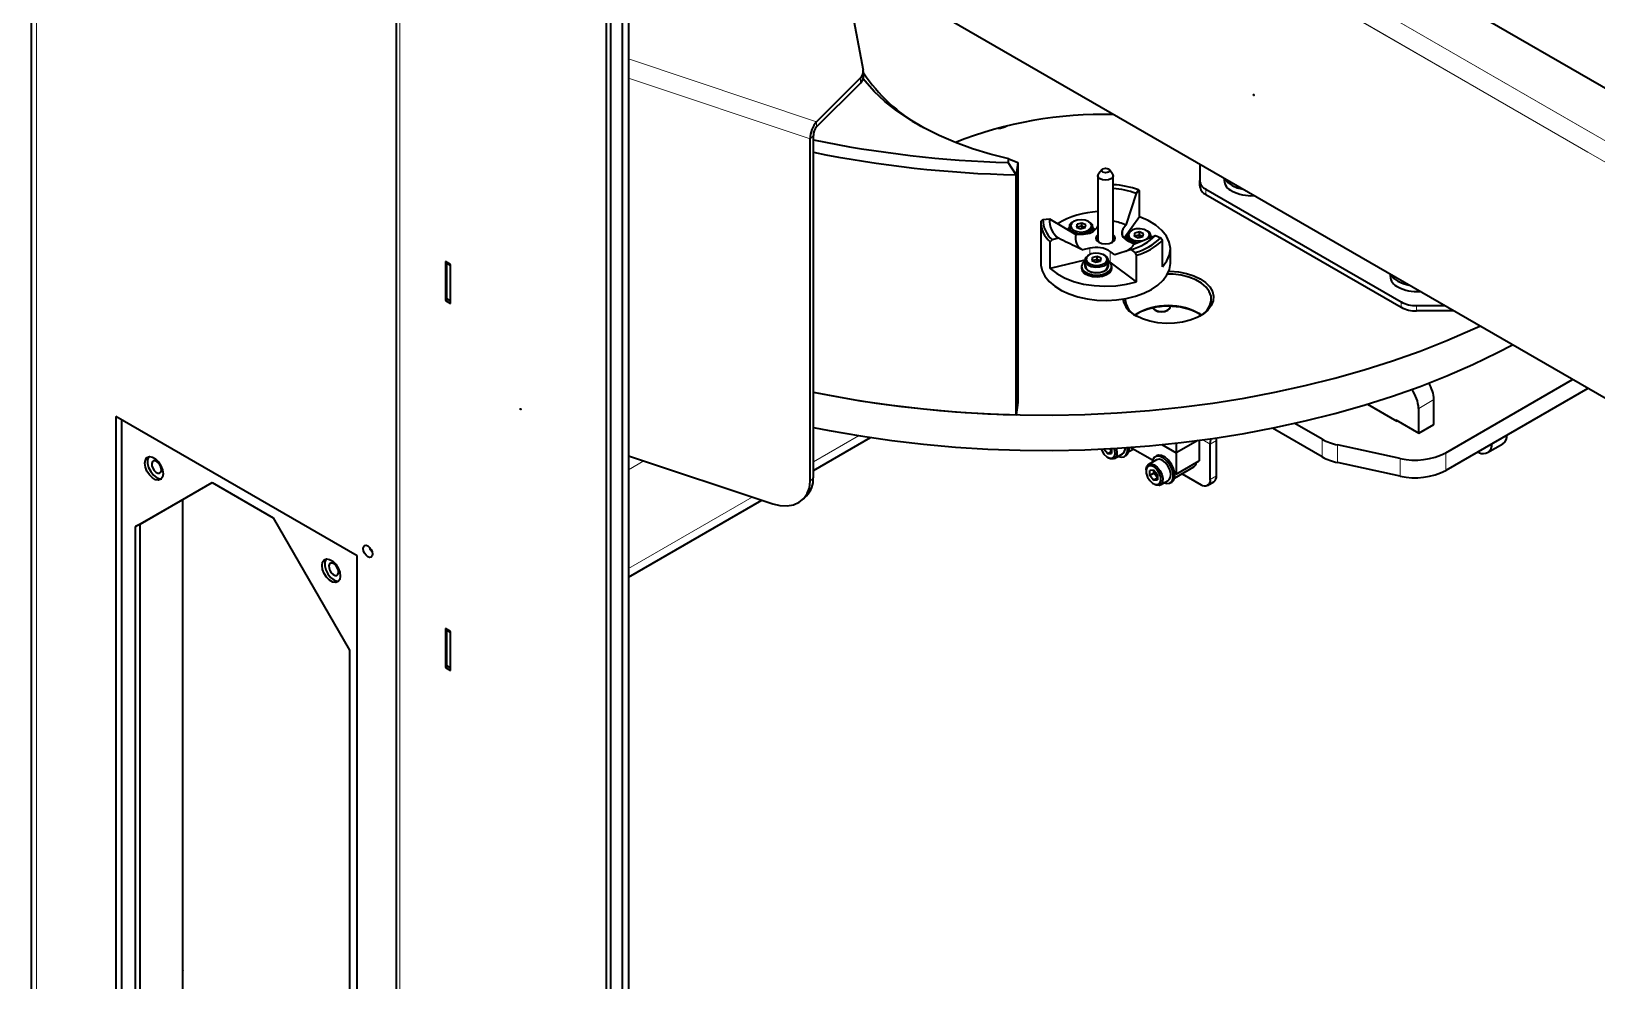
# Paper-space layout 'Blatt1' of a CAD drawing. Header units: millimetres. Extents: x 0 to 1189, y 0 to 841.
# Drawn here: x 468.92 to 505.15, y 162.46 to 184.42 of the extents above; entities that cross this region are included whole.
import ezdxf

# ---------------------------------------------------------------- set-up
doc = ezdxf.new("R2010")
doc.units = ezdxf.units.MM
doc.linetypes.add('PHANTOM', pattern=[12.7, 6.35, -1.27, 1.27, -1.27, 1.27, -1.27])

psp = doc.layouts.new('Blatt1')

# ---------------------------------------------------------------- linework, layer by layer
at = {"color": 7, "linetype": 'Continuous', "lineweight": 35}
for p, q in [((468.92, 220.75), (468.92, 79.57)), ((477.364, 197.685), (477.364, 148.557)), ((482.225, 189.278), (482.225, 104.276)), ((509.378, 173.603), (482.225, 189.278)), ((482.331, 104.337), (482.331, 189.217)), ((482.598, 189.062), (482.598, 104.795)), ((482.742, 188.979), (482.742, 104.819)), ((497.463, 187.666), (510.827, 179.951)), ((487.687, 186.125), (488.177, 183.524)), ((487.097, 182.333), (488.113, 183.349)), ((488.18, 183.371), (488.18, 183.493)), ((487.097, 182.211), (488.113, 183.226)), ((486.947, 174.018), (486.947, 181.938)), ((487.022, 174.093), (487.022, 182.013)), ((491.461, 182.226), (491.473, 182.22)), ((491.533, 181.387), (491.546, 181.474)), ((491.716, 181.103), (491.533, 181.387)), ((491.546, 181.474), (491.759, 181.388)), ((491.759, 181.388), (491.716, 181.103)), ((491.759, 181.388), (491.759, 175.835)), ((493.705, 181.225), (493.626, 181.123)), ((493.946, 181.123), (493.867, 181.225)), ((495.965, 181.346), (495.965, 180.972)), ((491.716, 175.551), (491.716, 181.103)), ((493.611, 181.081), (493.611, 179.595)), ((493.961, 179.595), (493.961, 181.081)), ((495.965, 180.85), (495.965, 180.972)), ((496.53, 181.02), (496.53, 180.982)), ((494.492, 180.674), (494.257, 179.938)), ((494.55, 180.756), (494.492, 180.674)), ((494.57, 180.742), (494.55, 180.756)), ((494.57, 180.129), (494.57, 180.742)), ((496.111, 180.768), (500.627, 178.162)), ((496.111, 180.646), (500.627, 178.039)), ((494.57, 180.129), (494.216, 179.636)), ((492.286, 180.003), (492.286, 179.064)), ((492.287, 180.026), (492.337, 180.071)), ((492.337, 180.071), (492.488, 180.082)), ((492.488, 180.082), (493.097, 179.72)), ((492.945, 179.897), (492.945, 179.811)), ((493.047, 180.022), (493.026, 180.01)), ((493.097, 179.72), (493.273, 179.734)), ((493.129, 179.962), (493.114, 179.896)), ((493.114, 179.896), (493.205, 179.856)), ((493.127, 179.89), (493.129, 179.897)), ((493.235, 179.988), (493.129, 179.962)), ((493.129, 179.897), (493.129, 179.962)), ((493.129, 179.897), (493.235, 179.922)), ((493.143, 179.883), (493.129, 179.897)), ((493.205, 179.856), (493.312, 179.881)), ((493.235, 179.922), (493.227, 179.861)), ((493.327, 179.947), (493.235, 179.988)), ((493.235, 179.922), (493.235, 179.988)), ((493.235, 179.922), (493.313, 179.888)), ((493.312, 179.881), (493.327, 179.947)), ((493.415, 180.01), (493.394, 180.022)), ((493.495, 179.795), (493.495, 179.897)), ((494.257, 179.938), (494.189, 179.844)), ((494.386, 179.815), (494.364, 179.803)), ((494.467, 179.755), (494.452, 179.689)), ((494.574, 179.781), (494.467, 179.755)), ((494.467, 179.69), (494.467, 179.755)), ((494.665, 179.74), (494.574, 179.781)), ((494.574, 179.715), (494.574, 179.781)), ((494.65, 179.674), (494.665, 179.74)), ((494.753, 179.803), (494.732, 179.815)), ((492.554, 179.603), (492.507, 179.551)), ((492.507, 178.939), (492.507, 179.551)), ((492.695, 179.637), (492.554, 179.603)), ((493.426, 179.403), (493.263, 179.364)), ((494.378, 179.376), (494.004, 179.25)), ((494.284, 179.69), (494.284, 179.588)), ((494.315, 179.572), (494.456, 179.51)), ((494.471, 179.307), (494.378, 179.376)), ((494.452, 179.689), (494.544, 179.649)), ((494.456, 179.51), (494.943, 179.702)), ((494.466, 179.683), (494.467, 179.69)), ((494.467, 179.69), (494.574, 179.715)), ((494.481, 179.676), (494.467, 179.69)), ((494.544, 179.649), (494.65, 179.674)), ((494.566, 179.654), (494.574, 179.715)), ((494.574, 179.715), (494.652, 179.681)), ((494.834, 179.659), (494.834, 179.69)), ((494.848, 179.665), (494.834, 179.676)), ((494.943, 179.702), (495.064, 179.649)), ((495.064, 179.649), (495.104, 179.59)), ((495.104, 178.978), (495.104, 179.59)), ((495.286, 179.064), (495.286, 179.391)), ((478.626, 179.026), (478.505, 179.095)), ((478.505, 179.095), (478.505, 178.197)), ((478.527, 179.058), (478.548, 179.071)), ((478.527, 179.058), (478.626, 179.001)), ((478.527, 179.058), (478.527, 178.242)), ((478.626, 178.128), (478.626, 179.026)), ((493.304, 179.129), (492.507, 178.939)), ((493.304, 179.125), (493.304, 178.998)), ((493.406, 179.249), (493.385, 179.237)), ((493.487, 179.19), (493.472, 179.124)), ((493.472, 179.124), (493.564, 179.083)), ((493.486, 179.118), (493.487, 179.124)), ((493.594, 179.215), (493.487, 179.19)), ((493.487, 179.124), (493.487, 179.19)), ((493.487, 179.124), (493.594, 179.15)), ((493.487, 179.124), (493.501, 179.111)), ((493.564, 179.083), (493.671, 179.109)), ((493.594, 179.15), (493.586, 179.088)), ((493.686, 179.175), (493.594, 179.215)), ((493.594, 179.15), (493.594, 179.215)), ((493.594, 179.15), (493.672, 179.115)), ((493.671, 179.109), (493.686, 179.175)), ((493.773, 179.237), (493.752, 179.249)), ((493.854, 178.998), (493.854, 179.125)), ((493.896, 179.086), (493.854, 179.113)), ((494.004, 179.25), (493.896, 179.331)), ((494.502, 178.63), (493.896, 179.086)), ((494.502, 179.242), (494.471, 179.307)), ((494.502, 178.63), (494.502, 179.242)), ((493.229, 178.986), (493.229, 178.945)), ((493.929, 178.945), (493.929, 178.986)), ((500.372, 178.802), (500.372, 178.764)), ((478.555, 178.226), (478.505, 178.197)), ((478.505, 178.197), (478.626, 178.128)), ((478.527, 178.242), (478.626, 178.185)), ((500.98, 178.077), (501.627, 178.077)), ((501.839, 177.955), (500.98, 177.955)), ((501.665, 174.673), (504.595, 176.364)), ((504.948, 176.16), (501.665, 174.265)), ((491.759, 175.835), (491.716, 175.551)), ((499.853, 175.798), (500.532, 175.407)), ((501.387, 175.329), (501.387, 175.901)), ((476.462, 172.289), (470.876, 175.514)), ((470.876, 175.514), (470.876, 150.936)), ((471.017, 151.017), (471.017, 175.432)), ((500.504, 175.431), (501.034, 175.125)), ((500.504, 175.423), (500.504, 175.431)), ((500.532, 175.407), (500.539, 175.411)), ((501.034, 175.125), (501.034, 175.696)), ((487.022, 174.262), (488.342, 175.024)), ((498.8, 174.578), (497.648, 175.243)), ((498.8, 174.986), (498.164, 175.353)), ((501.034, 175.125), (501.387, 175.329)), ((493.752, 174.761), (493.747, 174.758)), ((493.747, 174.758), (493.747, 174.76)), ((493.836, 174.648), (493.747, 174.758)), ((493.924, 174.699), (493.836, 174.648)), ((493.836, 174.648), (493.924, 174.656)), ((493.924, 174.705), (493.874, 174.767)), ((493.924, 174.77), (493.924, 174.656)), ((494.323, 174.701), (494.422, 174.758)), ((494.872, 174.498), (494.353, 174.797)), ((495.092, 174.861), (495.423, 174.67)), ((495.919, 174.956), (495.423, 174.67)), ((495.423, 174.896), (495.423, 174.67)), ((495.423, 174.67), (495.423, 174.18)), ((495.953, 174.961), (495.953, 174.486)), ((496.211, 174.055), (496.211, 174.872)), ((496.353, 174.137), (496.353, 174.953)), ((500.608, 174.54), (499.157, 174.853)), ((502.429, 174.676), (502.399, 174.688)), ((502.627, 174.676), (502.981, 174.88)), ((482.742, 174.603), (486.081, 173.49)), ((493.836, 174.565), (493.857, 174.553)), ((493.994, 174.54), (494.178, 174.646)), ((494.223, 174.585), (494.258, 174.605)), ((494.964, 174.51), (494.78, 174.404)), ((494.969, 174.599), (494.933, 174.579)), ((495.384, 174.088), (495.831, 174.346)), ((495.423, 174.18), (495.953, 174.486)), ((500.608, 174.132), (499.157, 174.445)), ((471.335, 172.962), (473.103, 173.983)), ((471.441, 173.023), (473.103, 173.983)), ((473.103, 173.983), (474.517, 173.166)), ((494.723, 174.278), (494.723, 174.253)), ((494.896, 174.271), (494.808, 174.263)), ((494.808, 174.145), (494.808, 174.263)), ((494.9, 174.198), (494.808, 174.145)), ((494.896, 174.035), (494.808, 174.145)), ((494.985, 174.161), (494.896, 174.271)), ((494.985, 174.086), (494.896, 174.035)), ((494.896, 174.035), (494.985, 174.043)), ((494.896, 173.953), (494.917, 173.941)), ((494.9, 174.198), (494.9, 174.267)), ((494.945, 174.21), (494.9, 174.198)), ((494.985, 174.093), (494.9, 174.198)), ((494.985, 174.161), (494.985, 174.043)), ((495.055, 173.927), (495.239, 174.033)), ((495.283, 173.973), (495.319, 173.993)), ((495.423, 174.18), (495.388, 174.2)), ((495.557, 174.188), (495.999, 173.933)), ((496.149, 173.918), (496.291, 173.999)), ((472.431, 162.693), (472.431, 173.595)), ((482.742, 171.791), (485.83, 173.574)), ((486.788, 173.599), (486.863, 173.674)), ((471.441, 173.023), (471.335, 172.962)), ((471.335, 153.283), (471.335, 172.962)), ((471.441, 153.345), (471.441, 173.023)), ((474.517, 173.166), (476.285, 170.105)), ((476.462, 148.036), (476.462, 172.289)), ((478.626, 170.534), (478.505, 170.603)), ((478.505, 170.603), (478.505, 169.705)), ((478.527, 170.566), (478.548, 170.579)), ((478.527, 170.566), (478.626, 170.509)), ((478.527, 170.566), (478.527, 169.75)), ((478.626, 169.636), (478.626, 170.534)), ((476.285, 170.105), (476.285, 150.426)), ((478.555, 169.734), (478.505, 169.705)), ((478.505, 169.705), (478.626, 169.636)), ((478.527, 169.75), (478.626, 169.693)), ((472.424, 162.73), (472.431, 162.734)), ((472.424, 161.832), (472.424, 162.73)), ((472.424, 162.698), (472.431, 162.693))]:
    psp.add_line(p, q, dxfattribs=at)
at = {"color": 7, "linetype": 'PHANTOM', "lineweight": 18}
for p, q in [((468.92, 220.75), (468.92, 79.57)), ((477.364, 197.685), (477.364, 148.557)), ((482.225, 189.278), (482.225, 104.276)), ((509.378, 173.603), (482.225, 189.278)), ((482.331, 104.337), (482.331, 189.217)), ((482.598, 189.062), (482.598, 104.795)), ((482.742, 188.979), (482.742, 104.819)), ((497.463, 187.666), (510.827, 179.951)), ((487.687, 186.125), (488.177, 183.524)), ((487.097, 182.333), (488.113, 183.349)), ((488.18, 183.371), (488.18, 183.493)), ((487.097, 182.211), (488.113, 183.226)), ((486.947, 174.018), (486.947, 181.938)), ((487.022, 174.093), (487.022, 182.013)), ((491.461, 182.226), (491.473, 182.22)), ((491.533, 181.387), (491.546, 181.474)), ((491.716, 181.103), (491.533, 181.387)), ((491.546, 181.474), (491.759, 181.388)), ((491.759, 181.388), (491.716, 181.103)), ((491.759, 181.388), (491.759, 175.835)), ((493.705, 181.225), (493.626, 181.123)), ((493.946, 181.123), (493.867, 181.225)), ((495.965, 181.346), (495.965, 180.972)), ((491.716, 175.551), (491.716, 181.103)), ((493.611, 181.081), (493.611, 179.595)), ((493.961, 179.595), (493.961, 181.081)), ((495.965, 180.85), (495.965, 180.972)), ((496.53, 181.02), (496.53, 180.982)), ((494.492, 180.674), (494.257, 179.938)), ((494.55, 180.756), (494.492, 180.674)), ((494.57, 180.742), (494.55, 180.756)), ((494.57, 180.129), (494.57, 180.742)), ((496.111, 180.768), (500.627, 178.162)), ((496.111, 180.646), (500.627, 178.039)), ((494.57, 180.129), (494.216, 179.636)), ((492.286, 180.003), (492.286, 179.064)), ((492.287, 180.026), (492.337, 180.071)), ((492.337, 180.071), (492.488, 180.082)), ((492.488, 180.082), (493.097, 179.72)), ((492.945, 179.897), (492.945, 179.811)), ((493.047, 180.022), (493.026, 180.01)), ((493.097, 179.72), (493.273, 179.734)), ((493.129, 179.962), (493.114, 179.896)), ((493.114, 179.896), (493.205, 179.856)), ((493.127, 179.89), (493.129, 179.897)), ((493.235, 179.988), (493.129, 179.962)), ((493.129, 179.897), (493.129, 179.962)), ((493.129, 179.897), (493.235, 179.922)), ((493.143, 179.883), (493.129, 179.897)), ((493.205, 179.856), (493.312, 179.881)), ((493.235, 179.922), (493.227, 179.861)), ((493.327, 179.947), (493.235, 179.988)), ((493.235, 179.922), (493.235, 179.988)), ((493.235, 179.922), (493.313, 179.888)), ((493.312, 179.881), (493.327, 179.947)), ((493.415, 180.01), (493.394, 180.022)), ((493.495, 179.795), (493.495, 179.897)), ((494.257, 179.938), (494.189, 179.844)), ((494.386, 179.815), (494.364, 179.803)), ((494.467, 179.755), (494.452, 179.689)), ((494.574, 179.781), (494.467, 179.755)), ((494.467, 179.69), (494.467, 179.755)), ((494.665, 179.74), (494.574, 179.781)), ((494.574, 179.715), (494.574, 179.781)), ((494.65, 179.674), (494.665, 179.74)), ((494.753, 179.803), (494.732, 179.815)), ((492.554, 179.603), (492.507, 179.551)), ((492.507, 178.939), (492.507, 179.551)), ((492.695, 179.637), (492.554, 179.603)), ((493.426, 179.403), (493.263, 179.364)), ((494.378, 179.376), (494.004, 179.25)), ((494.284, 179.69), (494.284, 179.588)), ((494.315, 179.572), (494.456, 179.51)), ((494.471, 179.307), (494.378, 179.376)), ((494.452, 179.689), (494.544, 179.649)), ((494.456, 179.51), (494.943, 179.702)), ((494.466, 179.683), (494.467, 179.69)), ((494.467, 179.69), (494.574, 179.715)), ((494.481, 179.676), (494.467, 179.69)), ((494.544, 179.649), (494.65, 179.674)), ((494.566, 179.654), (494.574, 179.715)), ((494.574, 179.715), (494.652, 179.681)), ((494.834, 179.659), (494.834, 179.69)), ((494.848, 179.665), (494.834, 179.676)), ((494.943, 179.702), (495.064, 179.649)), ((495.064, 179.649), (495.104, 179.59)), ((495.104, 178.978), (495.104, 179.59)), ((495.286, 179.064), (495.286, 179.391)), ((478.626, 179.026), (478.505, 179.095)), ((478.505, 179.095), (478.505, 178.197)), ((478.527, 179.058), (478.548, 179.071)), ((478.527, 179.058), (478.626, 179.001)), ((478.527, 179.058), (478.527, 178.242)), ((478.626, 178.128), (478.626, 179.026)), ((493.304, 179.129), (492.507, 178.939)), ((493.304, 179.125), (493.304, 178.998)), ((493.406, 179.249), (493.385, 179.237)), ((493.487, 179.19), (493.472, 179.124)), ((493.472, 179.124), (493.564, 179.083)), ((493.486, 179.118), (493.487, 179.124)), ((493.594, 179.215), (493.487, 179.19)), ((493.487, 179.124), (493.487, 179.19)), ((493.487, 179.124), (493.594, 179.15)), ((493.487, 179.124), (493.501, 179.111)), ((493.564, 179.083), (493.671, 179.109)), ((493.594, 179.15), (493.586, 179.088)), ((493.686, 179.175), (493.594, 179.215)), ((493.594, 179.15), (493.594, 179.215)), ((493.594, 179.15), (493.672, 179.115)), ((493.671, 179.109), (493.686, 179.175)), ((493.773, 179.237), (493.752, 179.249)), ((493.854, 178.998), (493.854, 179.125)), ((493.896, 179.086), (493.854, 179.113)), ((494.004, 179.25), (493.896, 179.331)), ((494.502, 178.63), (493.896, 179.086)), ((494.502, 179.242), (494.471, 179.307)), ((494.502, 178.63), (494.502, 179.242)), ((493.229, 178.986), (493.229, 178.945)), ((493.929, 178.945), (493.929, 178.986)), ((500.372, 178.802), (500.372, 178.764)), ((478.555, 178.226), (478.505, 178.197)), ((478.505, 178.197), (478.626, 178.128)), ((478.527, 178.242), (478.626, 178.185)), ((500.98, 178.077), (501.627, 178.077)), ((501.839, 177.955), (500.98, 177.955)), ((501.665, 174.673), (504.595, 176.364)), ((504.948, 176.16), (501.665, 174.265)), ((491.759, 175.835), (491.716, 175.551)), ((499.853, 175.798), (500.532, 175.407)), ((501.387, 175.329), (501.387, 175.901)), ((476.462, 172.289), (470.876, 175.514)), ((470.876, 175.514), (470.876, 150.936)), ((471.017, 151.017), (471.017, 175.432)), ((500.504, 175.431), (501.034, 175.125)), ((500.504, 175.423), (500.504, 175.431)), ((500.532, 175.407), (500.539, 175.411)), ((501.034, 175.125), (501.034, 175.696)), ((487.022, 174.262), (488.342, 175.024)), ((498.8, 174.578), (497.648, 175.243)), ((498.8, 174.986), (498.164, 175.353)), ((501.034, 175.125), (501.387, 175.329)), ((493.752, 174.761), (493.747, 174.758)), ((493.747, 174.758), (493.747, 174.76)), ((493.836, 174.648), (493.747, 174.758)), ((493.924, 174.699), (493.836, 174.648)), ((493.836, 174.648), (493.924, 174.656)), ((493.924, 174.705), (493.874, 174.767)), ((493.924, 174.77), (493.924, 174.656)), ((494.323, 174.701), (494.422, 174.758)), ((494.872, 174.498), (494.353, 174.797)), ((495.092, 174.861), (495.423, 174.67)), ((495.919, 174.956), (495.423, 174.67)), ((495.423, 174.896), (495.423, 174.67)), ((495.423, 174.67), (495.423, 174.18)), ((495.953, 174.961), (495.953, 174.486)), ((496.211, 174.055), (496.211, 174.872)), ((496.353, 174.137), (496.353, 174.953)), ((500.608, 174.54), (499.157, 174.853)), ((502.429, 174.676), (502.399, 174.688)), ((502.627, 174.676), (502.981, 174.88)), ((482.742, 174.603), (486.081, 173.49)), ((493.836, 174.565), (493.857, 174.553)), ((493.994, 174.54), (494.178, 174.646)), ((494.223, 174.585), (494.258, 174.605)), ((494.964, 174.51), (494.78, 174.404)), ((494.969, 174.599), (494.933, 174.579)), ((495.384, 174.088), (495.831, 174.346)), ((495.423, 174.18), (495.953, 174.486)), ((500.608, 174.132), (499.157, 174.445)), ((471.335, 172.962), (473.103, 173.983)), ((471.441, 173.023), (473.103, 173.983)), ((473.103, 173.983), (474.517, 173.166)), ((494.723, 174.278), (494.723, 174.253)), ((494.896, 174.271), (494.808, 174.263)), ((494.808, 174.145), (494.808, 174.263)), ((494.9, 174.198), (494.808, 174.145)), ((494.896, 174.035), (494.808, 174.145)), ((494.985, 174.161), (494.896, 174.271)), ((494.985, 174.086), (494.896, 174.035)), ((494.896, 174.035), (494.985, 174.043)), ((494.896, 173.953), (494.917, 173.941)), ((494.9, 174.198), (494.9, 174.267)), ((494.945, 174.21), (494.9, 174.198)), ((494.985, 174.093), (494.9, 174.198)), ((494.985, 174.161), (494.985, 174.043)), ((495.055, 173.927), (495.239, 174.033)), ((495.283, 173.973), (495.319, 173.993)), ((495.423, 174.18), (495.388, 174.2)), ((495.557, 174.188), (495.999, 173.933)), ((496.149, 173.918), (496.291, 173.999)), ((472.431, 162.693), (472.431, 173.595)), ((482.742, 171.791), (485.83, 173.574)), ((486.788, 173.599), (486.863, 173.674)), ((471.441, 173.023), (471.335, 172.962)), ((471.335, 153.283), (471.335, 172.962)), ((471.441, 153.345), (471.441, 173.023)), ((474.517, 173.166), (476.285, 170.105)), ((476.462, 148.036), (476.462, 172.289)), ((478.626, 170.534), (478.505, 170.603)), ((478.505, 170.603), (478.505, 169.705)), ((478.527, 170.566), (478.548, 170.579)), ((478.527, 170.566), (478.626, 170.509)), ((478.527, 170.566), (478.527, 169.75)), ((478.626, 169.636), (478.626, 170.534)), ((476.285, 170.105), (476.285, 150.426)), ((478.555, 169.734), (478.505, 169.705)), ((478.505, 169.705), (478.626, 169.636)), ((478.527, 169.75), (478.626, 169.693)), ((472.424, 162.73), (472.431, 162.734)), ((472.424, 161.832), (472.424, 162.73)), ((472.424, 162.698), (472.431, 162.693))]:
    psp.add_line(p, q, dxfattribs=at)
at = {"color": 8, "linetype": 'Continuous', "lineweight": 18}
for p, q in [((469.037, 220.587), (469.037, 79.407)), ((477.563, 197.93), (514.464, 176.627)), ((477.452, 197.504), (514.151, 176.318)), ((477.452, 148.608), (477.452, 197.504)), ((482.742, 183.785), (487.097, 182.333)), ((488.113, 183.226), (488.113, 183.349)), ((482.742, 183.34), (486.947, 181.938)), ((487.097, 182.211), (487.097, 182.333)), ((487.022, 182.013), (486.947, 181.938)), ((496.111, 180.768), (496.111, 180.646)), ((494.189, 179.667), (494.189, 179.844)), ((493.426, 179.26), (493.426, 179.403)), ((493.896, 179.086), (493.896, 179.331)), ((500.627, 178.039), (500.627, 178.162)), ((500.98, 178.077), (500.98, 177.955)), ((501.387, 175.901), (501.034, 175.696)), ((487.022, 174.465), (488.065, 175.067)), ((496.038, 174.972), (496.211, 174.872)), ((496.353, 174.953), (496.211, 174.872)), ((498.8, 174.578), (498.8, 174.986)), ((499.157, 174.853), (499.157, 174.445)), ((501.665, 174.673), (501.665, 174.265)), ((482.742, 174.28), (483.096, 174.485)), ((500.608, 174.132), (500.608, 174.54)), ((486.947, 174.018), (487.022, 174.093)), ((496.211, 174.055), (496.353, 174.137)), ((482.742, 171.994), (485.607, 173.648))]:
    psp.add_line(p, q, dxfattribs=at)
at = {"color": 8, "linetype": 'PHANTOM', "lineweight": 18}
for p, q in [((469.037, 220.587), (469.037, 79.407)), ((477.563, 197.93), (514.464, 176.627)), ((477.452, 197.504), (514.151, 176.318)), ((477.452, 148.608), (477.452, 197.504)), ((482.742, 183.785), (487.097, 182.333)), ((488.113, 183.226), (488.113, 183.349)), ((482.742, 183.34), (486.947, 181.938)), ((487.097, 182.211), (487.097, 182.333)), ((487.022, 182.013), (486.947, 181.938)), ((496.111, 180.768), (496.111, 180.646)), ((494.189, 179.667), (494.189, 179.844)), ((493.426, 179.26), (493.426, 179.403)), ((493.896, 179.086), (493.896, 179.331)), ((500.627, 178.039), (500.627, 178.162)), ((500.98, 178.077), (500.98, 177.955)), ((501.387, 175.901), (501.034, 175.696)), ((487.022, 174.465), (488.065, 175.067)), ((496.038, 174.972), (496.211, 174.872)), ((496.353, 174.953), (496.211, 174.872)), ((498.8, 174.578), (498.8, 174.986)), ((499.157, 174.853), (499.157, 174.445)), ((501.665, 174.673), (501.665, 174.265)), ((482.742, 174.28), (483.096, 174.485)), ((500.608, 174.132), (500.608, 174.54)), ((486.947, 174.018), (487.022, 174.093)), ((496.211, 174.055), (496.353, 174.137)), ((482.742, 171.994), (485.607, 173.648))]:
    psp.add_line(p, q, dxfattribs=at)
at = {"color": 7, "linetype": 'Continuous', "lineweight": 35, "flags": 128}
for points in [[(491.546, 181.474), (491.118, 181.581), (490.706, 181.707), (490.311, 181.851), (489.936, 182.012), (489.583, 182.188), (489.255, 182.38), (488.953, 182.585), (488.678, 182.803), (488.433, 183.032), (488.219, 183.272), (488.174, 183.328)], [(497.216, 182.943), (497.213, 182.945), (497.211, 182.948), (497.209, 182.952), (497.208, 182.955), (497.209, 182.958), (497.211, 182.96), (497.213, 182.96), (497.216, 182.959), (497.218, 182.957), (497.221, 182.954), (497.222, 182.95), (497.223, 182.947), (497.222, 182.944), (497.221, 182.942), (497.218, 182.942), (497.216, 182.943)], [(493.849, 181.168), (493.82, 181.157), (493.786, 181.153), (493.752, 181.157), (493.724, 181.168), (493.704, 181.184), (493.698, 181.204), (493.704, 181.223), (493.724, 181.24), (493.752, 181.251), (493.786, 181.255), (493.82, 181.251), (493.849, 181.24), (493.868, 181.223), (493.874, 181.204), (493.868, 181.184), (493.849, 181.168)], [(493.91, 181.01), (493.853, 180.988), (493.786, 180.98), (493.719, 180.988), (493.662, 181.01), (493.624, 181.043), (493.611, 181.081), (493.624, 181.12), (493.626, 181.123)], [(493.946, 181.123), (493.948, 181.12), (493.961, 181.081), (493.948, 181.043), (493.91, 181.01)], [(496.56, 181.002), (496.62, 180.926), (496.713, 180.858)], [(496.713, 180.858), (496.832, 180.804), (496.963, 180.769)], [(495.104, 178.978), (495.206, 179.112), (495.267, 179.253), (495.286, 179.399), (495.262, 179.544), (495.197, 179.685), (495.092, 179.817), (494.949, 179.938), (494.773, 180.043), (494.57, 180.129)], [(492.945, 179.883), (492.907, 179.848), (492.899, 179.838)], [(493.026, 180.01), (492.997, 179.99), (492.954, 179.937), (492.947, 179.879), (492.977, 179.823), (493.04, 179.778), (493.127, 179.748), (493.227, 179.739), (493.326, 179.751)], [(493.314, 179.791), (493.394, 179.822), (493.447, 179.868), (493.465, 179.922), (493.447, 179.976), (493.394, 180.022), (493.314, 180.052), (493.22, 180.063), (493.127, 180.052), (493.047, 180.022), (492.994, 179.976), (492.975, 179.922), (492.994, 179.868), (493.047, 179.822), (493.127, 179.791), (493.22, 179.78), (493.314, 179.791)], [(493.326, 179.751), (493.41, 179.782), (493.469, 179.83), (493.495, 179.886), (493.483, 179.944), (493.436, 179.996), (493.415, 180.01)], [(493.548, 179.83), (493.547, 179.831), (493.495, 179.883)], [(494.189, 179.844), (494.169, 179.808), (494.16, 179.771), (494.161, 179.733), (494.172, 179.696), (494.194, 179.66), (494.226, 179.627), (494.267, 179.598), (494.315, 179.572)], [(494.364, 179.803), (494.318, 179.766), (494.286, 179.711)], [(494.74, 179.619), (494.771, 179.644), (494.802, 179.696), (494.795, 179.751), (494.753, 179.801), (494.681, 179.837), (494.591, 179.855), (494.495, 179.851), (494.41, 179.827), (494.347, 179.785), (494.316, 179.733)], [(494.316, 179.733), (494.322, 179.678), (494.364, 179.629), (494.436, 179.592), (494.527, 179.575), (494.622, 179.578), (494.633, 179.58)], [(493.611, 179.718), (493.578, 179.686), (493.561, 179.636), (493.578, 179.586), (493.627, 179.544), (493.7, 179.516), (493.786, 179.506), (493.872, 179.516), (493.945, 179.544)], [(493.611, 179.595), (493.624, 179.557), (493.65, 179.532)], [(493.922, 179.532), (493.948, 179.557), (493.961, 179.595)], [(493.945, 179.544), (493.994, 179.586), (494.011, 179.636), (493.994, 179.686), (493.961, 179.718)], [(494.284, 179.676), (494.264, 179.661), (494.231, 179.623)], [(494.286, 179.711), (494.292, 179.653), (494.333, 179.6), (494.405, 179.559), (494.498, 179.535), (494.517, 179.533)], [(492.286, 179.064), (492.289, 179.015), (492.319, 178.883), (492.384, 178.756), (492.482, 178.636), (492.611, 178.526), (492.767, 178.429), (492.947, 178.347), (493.146, 178.281), (493.361, 178.234), (493.586, 178.206), (493.815, 178.199), (494.043, 178.211), (494.266, 178.244), (494.477, 178.296), (494.672, 178.366), (494.847, 178.452)], [(493.304, 179.111), (493.25, 179.055), (493.229, 178.99), (493.246, 178.924), (493.298, 178.865), (493.382, 178.819), (493.486, 178.791), (493.601, 178.784), (493.713, 178.799)], [(493.385, 179.237), (493.377, 179.232), (493.323, 179.183), (493.304, 179.126), (493.322, 179.068), (493.374, 179.019), (493.455, 178.983), (493.552, 178.967), (493.652, 178.972), (493.743, 178.997), (493.812, 179.04), (493.849, 179.094), (493.85, 179.153), (493.814, 179.207), (493.773, 179.237)], [(493.325, 179.019), (493.319, 178.987), (493.336, 178.933), (493.386, 178.886), (493.461, 178.852), (493.553, 178.836), (493.648, 178.841), (493.734, 178.865), (493.799, 178.906), (493.834, 178.957), (493.835, 179.012), (493.831, 179.022)], [(493.728, 179.261), (493.642, 179.286), (493.547, 179.289), (493.456, 179.272), (493.385, 179.235), (493.342, 179.186), (493.336, 179.131), (493.367, 179.078), (493.43, 179.037), (493.516, 179.013), (493.611, 179.009), (493.701, 179.027), (493.773, 179.063), (493.816, 179.113), (493.822, 179.168), (493.791, 179.22), (493.728, 179.261)], [(493.713, 178.799), (493.811, 178.834), (493.883, 178.886), (493.923, 178.948), (493.925, 179.015), (493.89, 179.078), (493.855, 179.11)], [(494.847, 178.452), (494.996, 178.553), (495.117, 178.665), (495.207, 178.787), (495.264, 178.916), (495.286, 179.048), (495.286, 179.064)], [(492.507, 178.939), (492.657, 178.821), (492.839, 178.72), (493.047, 178.637), (493.277, 178.577), (493.521, 178.539), (493.773, 178.525), (494.025, 178.536), (494.27, 178.572), (494.502, 178.63)], [(493.229, 178.945), (493.246, 178.883), (493.298, 178.824), (493.382, 178.778), (493.486, 178.75), (493.601, 178.743), (493.713, 178.758)], [(493.304, 178.998), (493.322, 178.942), (493.374, 178.892), (493.455, 178.857), (493.552, 178.84), (493.652, 178.845), (493.743, 178.871), (493.812, 178.913), (493.849, 178.968), (493.854, 178.998)], [(493.713, 178.758), (493.811, 178.794), (493.883, 178.845), (493.923, 178.908), (493.929, 178.945)], [(495.25, 178.875), (495.284, 178.874), (495.476, 178.859), (495.66, 178.823), (495.829, 178.769), (495.978, 178.697), (496.102, 178.611), (496.196, 178.513), (496.258, 178.407), (496.285, 178.296), (496.276, 178.185), (496.231, 178.076), (496.153, 177.974), (496.043, 177.881), (495.906, 177.802), (495.747, 177.739), (495.569, 177.694), (495.381, 177.668), (495.187, 177.663), (494.995, 177.678), (494.812, 177.714), (494.642, 177.768), (494.493, 177.84), (494.493, 177.84)], [(495.963, 177.832), (496.036, 177.882), (496.135, 177.975), (496.202, 178.078), (496.233, 178.186), (496.229, 178.296), (496.188, 178.403), (496.113, 178.504), (496.007, 178.595), (495.872, 178.673), (495.715, 178.734), (495.54, 178.778), (495.354, 178.801), (495.217, 178.805)], [(500.402, 178.784), (500.462, 178.708), (500.555, 178.64)], [(500.555, 178.64), (500.673, 178.586), (500.805, 178.552)], [(494.878, 178.022), (494.886, 178.009), (494.932, 177.97), (495, 177.944), (495.08, 177.935), (495.16, 177.944), (495.229, 177.97), (495.274, 178.009), (495.29, 178.056)], [(494.887, 178.024), (494.921, 177.985), (494.98, 177.955), (495.054, 177.941), (495.132, 177.944), (495.202, 177.964), (495.254, 177.998), (495.279, 178.041), (495.281, 178.058)], [(487.022, 176.074), (487.392, 176.002), (488.11, 175.876), (488.838, 175.771), (489.573, 175.685), (490.314, 175.619), (491.06, 175.574), (491.809, 175.548), (492.559, 175.543), (493.309, 175.559), (494.057, 175.594), (494.801, 175.65), (495.539, 175.726), (496.271, 175.821), (496.994, 175.937), (497.707, 176.071), (498.408, 176.225), (499.096, 176.398), (499.769, 176.589), (500.426, 176.798), (501.065, 177.025), (501.685, 177.269), (502.285, 177.529), (502.447, 177.604)], [(487.022, 175.258), (487.392, 175.185), (488.11, 175.06), (488.838, 174.954), (489.573, 174.869), (490.314, 174.803), (491.06, 174.757), (491.809, 174.732), (492.559, 174.727), (493.309, 174.742), (494.057, 174.778), (494.801, 174.833), (495.539, 174.909), (496.271, 175.005), (496.994, 175.12), (497.707, 175.255), (498.408, 175.409), (499.096, 175.581), (499.769, 175.773), (500.426, 175.982), (501.065, 176.208), (501.685, 176.452), (502.285, 176.712), (502.862, 176.989), (503.206, 177.166)], [(480.245, 175.674), (480.242, 175.676), (480.24, 175.679), (480.238, 175.683), (480.238, 175.686), (480.238, 175.689), (480.24, 175.691), (480.242, 175.691), (480.245, 175.69), (480.248, 175.688), (480.25, 175.685), (480.251, 175.682), (480.252, 175.678), (480.251, 175.675), (480.25, 175.674), (480.248, 175.673), (480.245, 175.674)], [(496.353, 174.953), (496.356, 174.987), (496.362, 175.018)], [(493.684, 174.757), (493.698, 174.723), (493.749, 174.642)], [(493.749, 174.642), (493.813, 174.58), (493.88, 174.546), (493.941, 174.546), (493.986, 174.579), (494.007, 174.64), (494.003, 174.721), (493.988, 174.773)], [(494.031, 174.776), (494.05, 174.694), (494.045, 174.614), (494.015, 174.556), (493.964, 174.529), (493.898, 174.534), (493.857, 174.553)], [(494.077, 174.587), (494.147, 174.569), (494.215, 174.581), (494.265, 174.626), (494.292, 174.7), (494.292, 174.793)], [(496.211, 174.872), (496.217, 174.939), (496.23, 174.999)], [(471.548, 174.432), (471.56, 174.508), (471.597, 174.561), (471.654, 174.583), (471.723, 174.572), (471.797, 174.529), (471.866, 174.46), (471.922, 174.373), (471.959, 174.278), (471.972, 174.187), (471.959, 174.11), (471.922, 174.058), (471.866, 174.036), (471.797, 174.047), (471.723, 174.089), (471.654, 174.158), (471.597, 174.246), (471.56, 174.341), (471.548, 174.432)], [(471.641, 174.58), (471.636, 174.573), (471.611, 174.507), (471.611, 174.422), (471.636, 174.328), (471.683, 174.235), (471.747, 174.156), (471.82, 174.099), (471.892, 174.072), (471.938, 174.072)], [(471.918, 174.222), (471.932, 174.262), (471.929, 174.315), (471.91, 174.372), (471.876, 174.424), (471.835, 174.465), (471.79, 174.487), (471.751, 174.487), (471.722, 174.466), (471.708, 174.426), (471.71, 174.373), (471.73, 174.316), (471.763, 174.264), (471.805, 174.223), (471.849, 174.201), (471.889, 174.201), (471.918, 174.222)], [(494.723, 174.278), (494.723, 174.291), (494.741, 174.361), (494.782, 174.405), (494.842, 174.416), (494.911, 174.393), (494.982, 174.34), (495.044, 174.263), (495.089, 174.173), (495.11, 174.082), (495.106, 174.002), (495.076, 173.944), (495.025, 173.916), (494.959, 173.922), (494.917, 173.941)], [(494.81, 174.03), (494.874, 173.968), (494.941, 173.934), (495.002, 173.934), (495.046, 173.967), (495.068, 174.028), (495.064, 174.108), (495.034, 174.196), (494.983, 174.276), (494.919, 174.338), (494.851, 174.372), (494.791, 174.373), (494.746, 174.34), (494.724, 174.278), (494.729, 174.198), (494.759, 174.111), (494.81, 174.03)], [(495.138, 173.975), (495.208, 173.957), (495.276, 173.969), (495.326, 174.014), (495.352, 174.088), (495.352, 174.182), (495.326, 174.286), (495.276, 174.389), (495.208, 174.48), (495.129, 174.549), (495.048, 174.588), (494.973, 174.593), (494.913, 174.564), (494.874, 174.504), (494.863, 174.451)], [(495.239, 174.033), (495.26, 174.05), (495.29, 174.108), (495.294, 174.188), (495.273, 174.279), (495.228, 174.369), (495.166, 174.446), (495.095, 174.499), (495.025, 174.522), (494.966, 174.511), (494.964, 174.51)], [(495.319, 173.993), (495.361, 174.034), (495.388, 174.108), (495.388, 174.202), (495.361, 174.306), (495.311, 174.41), (495.243, 174.5), (495.164, 174.569), (495.083, 174.608), (495.008, 174.613), (494.969, 174.599)], [(486.081, 173.49), (486.25, 173.449), (486.413, 173.441), (486.562, 173.467), (486.694, 173.525), (486.801, 173.613), (486.881, 173.727), (486.931, 173.864), (486.947, 174.018)], [(476.602, 172.453), (476.61, 172.496), (476.633, 172.523), (476.668, 172.53), (476.709, 172.515), (476.751, 172.482), (476.786, 172.435), (476.809, 172.381), (476.817, 172.329), (476.809, 172.286), (476.786, 172.259), (476.751, 172.252), (476.709, 172.266), (476.668, 172.3), (476.633, 172.347), (476.61, 172.401), (476.602, 172.453)], [(476.805, 172.386), (476.775, 172.429), (476.753, 172.478)], [(476.805, 172.386), (476.775, 172.429), (476.753, 172.478)], [(475.649, 172.064), (475.662, 172.141), (475.698, 172.193), (475.755, 172.215), (475.824, 172.204), (475.898, 172.162), (475.967, 172.093), (476.023, 172.005), (476.06, 171.91), (476.073, 171.819), (476.06, 171.743), (476.023, 171.69), (475.967, 171.668), (475.898, 171.679), (475.824, 171.722), (475.755, 171.791), (475.698, 171.878), (475.662, 171.973), (475.649, 172.064)], [(475.743, 172.212), (475.737, 172.205), (475.712, 172.14), (475.712, 172.054), (475.737, 171.96), (475.785, 171.867), (475.848, 171.788), (475.921, 171.731), (475.994, 171.704), (476.039, 171.705)], [(476.019, 171.855), (476.033, 171.895), (476.03, 171.947), (476.011, 172.004), (475.978, 172.057), (475.936, 172.097), (475.892, 172.12), (475.852, 172.12), (475.823, 172.098), (475.809, 172.058), (475.812, 172.006), (475.831, 171.949), (475.864, 171.896), (475.906, 171.855), (475.95, 171.833), (475.99, 171.833), (476.019, 171.855)]]:
    psp.add_lwpolyline(points, dxfattribs=at)
at = {"color": 7, "linetype": 'PHANTOM', "lineweight": 18, "flags": 128}
for points in [[(491.546, 181.474), (491.118, 181.581), (490.706, 181.707), (490.311, 181.851), (489.936, 182.012), (489.583, 182.188), (489.255, 182.38), (488.953, 182.585), (488.678, 182.803), (488.433, 183.032), (488.219, 183.272), (488.174, 183.328)], [(497.216, 182.943), (497.213, 182.945), (497.211, 182.948), (497.209, 182.952), (497.208, 182.955), (497.209, 182.958), (497.211, 182.96), (497.213, 182.96), (497.216, 182.959), (497.218, 182.957), (497.221, 182.954), (497.222, 182.95), (497.223, 182.947), (497.222, 182.944), (497.221, 182.942), (497.218, 182.942), (497.216, 182.943)], [(493.849, 181.168), (493.82, 181.157), (493.786, 181.153), (493.752, 181.157), (493.724, 181.168), (493.704, 181.184), (493.698, 181.204), (493.704, 181.223), (493.724, 181.24), (493.752, 181.251), (493.786, 181.255), (493.82, 181.251), (493.849, 181.24), (493.868, 181.223), (493.874, 181.204), (493.868, 181.184), (493.849, 181.168)], [(493.91, 181.01), (493.853, 180.988), (493.786, 180.98), (493.719, 180.988), (493.662, 181.01), (493.624, 181.043), (493.611, 181.081), (493.624, 181.12), (493.626, 181.123)], [(493.946, 181.123), (493.948, 181.12), (493.961, 181.081), (493.948, 181.043), (493.91, 181.01)], [(496.56, 181.002), (496.62, 180.926), (496.713, 180.858)], [(496.713, 180.858), (496.832, 180.804), (496.963, 180.769)], [(495.104, 178.978), (495.206, 179.112), (495.267, 179.253), (495.286, 179.399), (495.262, 179.544), (495.197, 179.685), (495.092, 179.817), (494.949, 179.938), (494.773, 180.043), (494.57, 180.129)], [(492.945, 179.883), (492.907, 179.848), (492.899, 179.838)], [(493.026, 180.01), (492.997, 179.99), (492.954, 179.937), (492.947, 179.879), (492.977, 179.823), (493.04, 179.778), (493.127, 179.748), (493.227, 179.739), (493.326, 179.751)], [(493.314, 179.791), (493.394, 179.822), (493.447, 179.868), (493.465, 179.922), (493.447, 179.976), (493.394, 180.022), (493.314, 180.052), (493.22, 180.063), (493.127, 180.052), (493.047, 180.022), (492.994, 179.976), (492.975, 179.922), (492.994, 179.868), (493.047, 179.822), (493.127, 179.791), (493.22, 179.78), (493.314, 179.791)], [(493.326, 179.751), (493.41, 179.782), (493.469, 179.83), (493.495, 179.886), (493.483, 179.944), (493.436, 179.996), (493.415, 180.01)], [(493.548, 179.83), (493.547, 179.831), (493.495, 179.883)], [(494.189, 179.844), (494.169, 179.808), (494.16, 179.771), (494.161, 179.733), (494.172, 179.696), (494.194, 179.66), (494.226, 179.627), (494.267, 179.598), (494.315, 179.572)], [(494.364, 179.803), (494.318, 179.766), (494.286, 179.711)], [(494.74, 179.619), (494.771, 179.644), (494.802, 179.696), (494.795, 179.751), (494.753, 179.801), (494.681, 179.837), (494.591, 179.855), (494.495, 179.851), (494.41, 179.827), (494.347, 179.785), (494.316, 179.733)], [(494.316, 179.733), (494.322, 179.678), (494.364, 179.629), (494.436, 179.592), (494.527, 179.575), (494.622, 179.578), (494.633, 179.58)], [(493.611, 179.718), (493.578, 179.686), (493.561, 179.636), (493.578, 179.586), (493.627, 179.544), (493.7, 179.516), (493.786, 179.506), (493.872, 179.516), (493.945, 179.544)], [(493.611, 179.595), (493.624, 179.557), (493.645, 179.535)], [(493.927, 179.535), (493.948, 179.557), (493.961, 179.595)], [(493.945, 179.544), (493.994, 179.586), (494.011, 179.636), (493.994, 179.686), (493.961, 179.718)], [(494.284, 179.676), (494.264, 179.661), (494.231, 179.623)], [(494.286, 179.711), (494.292, 179.653), (494.333, 179.6), (494.405, 179.559), (494.498, 179.535), (494.517, 179.533)], [(492.286, 179.064), (492.289, 179.015), (492.319, 178.883), (492.384, 178.756), (492.482, 178.636), (492.611, 178.526), (492.767, 178.429), (492.947, 178.347), (493.146, 178.281), (493.361, 178.234), (493.586, 178.206), (493.815, 178.199), (494.043, 178.211), (494.266, 178.244), (494.477, 178.296), (494.672, 178.366), (494.847, 178.452)], [(493.304, 179.111), (493.25, 179.055), (493.229, 178.99), (493.246, 178.924), (493.298, 178.865), (493.382, 178.819), (493.486, 178.791), (493.601, 178.784), (493.713, 178.799)], [(493.385, 179.237), (493.377, 179.232), (493.323, 179.183), (493.304, 179.126), (493.322, 179.068), (493.374, 179.019), (493.455, 178.983), (493.552, 178.967), (493.652, 178.972), (493.743, 178.997), (493.812, 179.04), (493.849, 179.094), (493.85, 179.153), (493.814, 179.207), (493.773, 179.237)], [(493.728, 179.261), (493.642, 179.286), (493.547, 179.289), (493.456, 179.272), (493.385, 179.235), (493.342, 179.186), (493.336, 179.131), (493.367, 179.078), (493.43, 179.037), (493.516, 179.013), (493.611, 179.009), (493.701, 179.027), (493.773, 179.063), (493.816, 179.113), (493.822, 179.168), (493.791, 179.22), (493.728, 179.261)], [(493.713, 178.799), (493.811, 178.834), (493.883, 178.886), (493.923, 178.948), (493.925, 179.015), (493.89, 179.078), (493.855, 179.11)], [(494.847, 178.452), (494.996, 178.553), (495.117, 178.665), (495.207, 178.787), (495.264, 178.916), (495.286, 179.048), (495.286, 179.064)], [(492.507, 178.939), (492.657, 178.821), (492.839, 178.72), (493.047, 178.637), (493.277, 178.577), (493.521, 178.539), (493.773, 178.525), (494.025, 178.536), (494.27, 178.572), (494.502, 178.63)], [(493.229, 178.945), (493.246, 178.883), (493.298, 178.824), (493.382, 178.778), (493.486, 178.75), (493.601, 178.743), (493.713, 178.758)], [(493.304, 178.998), (493.322, 178.942), (493.374, 178.892), (493.455, 178.857), (493.552, 178.84), (493.652, 178.845), (493.743, 178.871), (493.812, 178.913), (493.849, 178.968), (493.854, 178.998)], [(493.32, 178.972), (493.336, 178.933), (493.386, 178.886), (493.461, 178.852), (493.553, 178.836), (493.648, 178.841), (493.734, 178.865), (493.799, 178.906), (493.834, 178.957), (493.838, 178.971)], [(493.713, 178.758), (493.811, 178.794), (493.883, 178.845), (493.923, 178.908), (493.929, 178.945)], [(495.25, 178.875), (495.284, 178.874), (495.476, 178.859), (495.66, 178.823), (495.829, 178.769), (495.978, 178.697), (496.102, 178.611), (496.196, 178.513), (496.258, 178.407), (496.285, 178.296), (496.276, 178.185), (496.231, 178.076), (496.153, 177.974), (496.043, 177.881), (495.906, 177.802), (495.747, 177.739), (495.569, 177.694), (495.381, 177.668), (495.187, 177.663), (494.995, 177.678), (494.812, 177.714), (494.642, 177.768), (494.493, 177.84), (494.493, 177.84)], [(495.962, 177.831), (496.036, 177.882), (496.135, 177.975), (496.202, 178.078), (496.233, 178.186), (496.229, 178.296), (496.188, 178.403), (496.113, 178.504), (496.007, 178.595), (495.872, 178.673), (495.715, 178.734), (495.54, 178.778), (495.354, 178.801), (495.217, 178.805)], [(500.402, 178.784), (500.462, 178.708), (500.555, 178.64)], [(500.555, 178.64), (500.673, 178.586), (500.805, 178.552)], [(494.878, 178.022), (494.886, 178.009), (494.932, 177.97), (495, 177.944), (495.08, 177.935), (495.16, 177.944), (495.229, 177.97), (495.274, 178.009), (495.29, 178.056)], [(494.887, 178.024), (494.921, 177.985), (494.98, 177.955), (495.054, 177.941), (495.132, 177.944), (495.202, 177.964), (495.254, 177.998), (495.279, 178.041), (495.281, 178.058)], [(487.022, 176.074), (487.392, 176.002), (488.11, 175.876), (488.838, 175.771), (489.573, 175.685), (490.314, 175.619), (491.06, 175.574), (491.809, 175.548), (492.559, 175.543), (493.309, 175.559), (494.057, 175.594), (494.801, 175.65), (495.539, 175.726), (496.271, 175.821), (496.994, 175.937), (497.707, 176.071), (498.408, 176.225), (499.096, 176.398), (499.769, 176.589), (500.426, 176.798), (501.065, 177.025), (501.685, 177.269), (502.285, 177.529), (502.447, 177.604)], [(487.022, 175.258), (487.392, 175.185), (488.11, 175.06), (488.838, 174.954), (489.573, 174.869), (490.314, 174.803), (491.06, 174.757), (491.809, 174.732), (492.559, 174.727), (493.309, 174.742), (494.057, 174.778), (494.801, 174.833), (495.539, 174.909), (496.271, 175.005), (496.994, 175.12), (497.707, 175.255), (498.408, 175.409), (499.096, 175.581), (499.769, 175.773), (500.426, 175.982), (501.065, 176.208), (501.685, 176.452), (502.285, 176.712), (502.862, 176.989), (503.206, 177.166)], [(480.245, 175.674), (480.242, 175.676), (480.24, 175.679), (480.238, 175.683), (480.238, 175.686), (480.238, 175.689), (480.24, 175.691), (480.242, 175.691), (480.245, 175.69), (480.248, 175.688), (480.25, 175.685), (480.251, 175.682), (480.252, 175.678), (480.251, 175.675), (480.25, 175.674), (480.248, 175.673), (480.245, 175.674)], [(496.353, 174.953), (496.356, 174.987), (496.362, 175.018)], [(493.684, 174.757), (493.698, 174.723), (493.749, 174.642)], [(493.749, 174.642), (493.813, 174.58), (493.88, 174.546), (493.941, 174.546), (493.986, 174.579), (494.007, 174.64), (494.003, 174.721), (493.988, 174.773)], [(494.031, 174.776), (494.05, 174.694), (494.045, 174.614), (494.015, 174.556), (493.964, 174.529), (493.898, 174.534), (493.857, 174.553)], [(494.077, 174.587), (494.147, 174.569), (494.215, 174.581), (494.265, 174.626), (494.292, 174.7), (494.292, 174.793)], [(496.211, 174.872), (496.217, 174.939), (496.23, 174.999)], [(471.548, 174.432), (471.56, 174.508), (471.597, 174.561), (471.654, 174.583), (471.723, 174.572), (471.797, 174.529), (471.866, 174.46), (471.922, 174.373), (471.959, 174.278), (471.972, 174.187), (471.959, 174.11), (471.922, 174.058), (471.866, 174.036), (471.797, 174.047), (471.723, 174.089), (471.654, 174.158), (471.597, 174.246), (471.56, 174.341), (471.548, 174.432)], [(471.641, 174.58), (471.636, 174.573), (471.611, 174.507), (471.611, 174.422), (471.636, 174.328), (471.683, 174.235), (471.747, 174.156), (471.82, 174.099), (471.892, 174.072), (471.938, 174.072)], [(471.918, 174.222), (471.932, 174.262), (471.929, 174.315), (471.91, 174.372), (471.876, 174.424), (471.835, 174.465), (471.79, 174.487), (471.751, 174.487), (471.722, 174.466), (471.708, 174.426), (471.71, 174.373), (471.73, 174.316), (471.763, 174.264), (471.805, 174.223), (471.849, 174.201), (471.889, 174.201), (471.918, 174.222)], [(494.723, 174.278), (494.723, 174.291), (494.741, 174.361), (494.782, 174.405), (494.842, 174.416), (494.911, 174.393), (494.982, 174.34), (495.044, 174.263), (495.089, 174.173), (495.11, 174.082), (495.106, 174.002), (495.076, 173.944), (495.025, 173.916), (494.959, 173.922), (494.917, 173.941)], [(494.81, 174.03), (494.874, 173.968), (494.941, 173.934), (495.002, 173.934), (495.046, 173.967), (495.068, 174.028), (495.064, 174.108), (495.034, 174.196), (494.983, 174.276), (494.919, 174.338), (494.851, 174.372), (494.791, 174.373), (494.746, 174.34), (494.724, 174.278), (494.729, 174.198), (494.759, 174.111), (494.81, 174.03)], [(495.138, 173.975), (495.208, 173.957), (495.276, 173.969), (495.326, 174.014), (495.352, 174.088), (495.352, 174.182), (495.326, 174.286), (495.276, 174.389), (495.208, 174.48), (495.129, 174.549), (495.048, 174.588), (494.973, 174.593), (494.913, 174.564), (494.874, 174.504), (494.863, 174.451)], [(495.239, 174.033), (495.26, 174.05), (495.29, 174.108), (495.294, 174.188), (495.273, 174.279), (495.228, 174.369), (495.166, 174.446), (495.095, 174.499), (495.025, 174.522), (494.966, 174.511), (494.964, 174.51)], [(495.319, 173.993), (495.361, 174.034), (495.388, 174.108), (495.388, 174.202), (495.361, 174.306), (495.311, 174.41), (495.243, 174.5), (495.164, 174.569), (495.083, 174.608), (495.008, 174.613), (494.969, 174.599)], [(486.081, 173.49), (486.25, 173.449), (486.413, 173.441), (486.562, 173.467), (486.694, 173.525), (486.801, 173.613), (486.881, 173.727), (486.931, 173.864), (486.947, 174.018)], [(476.602, 172.453), (476.61, 172.496), (476.633, 172.523), (476.668, 172.53), (476.709, 172.515), (476.751, 172.482), (476.786, 172.435), (476.809, 172.381), (476.817, 172.329), (476.809, 172.286), (476.786, 172.259), (476.751, 172.252), (476.709, 172.266), (476.668, 172.3), (476.633, 172.347), (476.61, 172.401), (476.602, 172.453)], [(476.805, 172.386), (476.775, 172.429), (476.753, 172.478)], [(476.805, 172.386), (476.775, 172.429), (476.753, 172.478)], [(475.649, 172.064), (475.662, 172.141), (475.698, 172.193), (475.755, 172.215), (475.824, 172.204), (475.898, 172.162), (475.967, 172.093), (476.023, 172.005), (476.06, 171.91), (476.073, 171.819), (476.06, 171.743), (476.023, 171.69), (475.967, 171.668), (475.898, 171.679), (475.824, 171.722), (475.755, 171.791), (475.698, 171.878), (475.662, 171.973), (475.649, 172.064)], [(475.743, 172.212), (475.737, 172.205), (475.712, 172.14), (475.712, 172.054), (475.737, 171.96), (475.785, 171.867), (475.848, 171.788), (475.921, 171.731), (475.994, 171.704), (476.039, 171.705)], [(476.019, 171.855), (476.033, 171.895), (476.03, 171.947), (476.011, 172.004), (475.978, 172.057), (475.936, 172.097), (475.892, 172.12), (475.852, 172.12), (475.823, 172.098), (475.809, 172.058), (475.812, 172.006), (475.831, 171.949), (475.864, 171.896), (475.906, 171.855), (475.95, 171.833), (475.99, 171.833), (476.019, 171.855)]]:
    psp.add_lwpolyline(points, dxfattribs=at)
at = {"color": 7, "linetype": 'Continuous', "lineweight": 35}
for centre, radius, start, end in [((487.983, 183.496), 0.196, 311.5044, 8.4124), ((487.972, 183.38), 0.208, 312.6617, 357.5414), ((491.474, 185.673), 3.965, 213.8359, 240.2837), ((487.569, 181.928), 0.622, 139.3605, 179.0461), ((493.71, 173.273), 9.228, 88.3876, 111.6257), ((487.333, 182.008), 0.311, 139.3605, 179.0461), ((492.299, 207.566), 26.19, 258.3768, 268.3244), ((491.319, 182.536), 0.351, 267.288, 301.0608), ((492.292, 207.556), 26.459, 258.5119, 268.7518), ((493.818, 178.66), 2.22, 70.7407, 86.3101), ((496.215, 180.997), 0.251, 185.6948, 245.6253), ((496.215, 180.875), 0.251, 185.6948, 245.6253), ((496.832, 181.006), 0.303, 184.4583, 246.8619), ((493.818, 178.821), 1.972, 70.0207, 85.8478), ((497.147, 181.556), 0.935, 242.3819, 274.2973), ((493.701, 178.235), 2.019, 92.5617, 120.618), ((492.908, 180.026), 0.621, 179.9499, 229.8471), ((492.938, 180.065), 0.601, 179.4863, 230.3107), ((493.028, 180.062), 0.541, 177.8824, 231.9145), ((493.29, 180.109), 0.376, 267.2683, 328.5803), ((493.826, 179.07), 0.969, 63.6164, 82.0121), ((494.711, 179.69), 0.121, 342.6301, 69.612), ((493.391, 179.64), 0.305, 164.7831, 245.0138), ((493.578, 178.827), 0.596, 57.6844, 104.7295), ((494.053, 179.764), 0.476, 295.3473, 327.8098), ((494.078, 180.549), 1.211, 284.3705, 315.6241), ((494.113, 180.611), 1.353, 285.3324, 314.6622), ((494.125, 180.591), 1.4, 285.6093, 314.3854), ((500.674, 178.788), 0.303, 184.4583, 246.8619), ((500.988, 179.338), 0.935, 242.3819, 274.2973), ((494.727, 178.337), 0.55, 191.2424, 244.8487), ((494.719, 178.267), 0.484, 183.397, 244.1944), ((495.236, 176.612), 1.467, 58.2776, 121.7224), ((495.235, 176.453), 1.61, 63.0265, 116.7953), ((500.966, 178.798), 0.721, 241.9598, 271.1441), ((500.966, 178.676), 0.721, 241.9598, 271.1441), ((500.268, 175.661), 0.766, 2.6529, 38.3524), ((500.648, 175.872), 0.74, 2.2195, 33.8156), ((492.31, 202.169), 26.625, 258.5439, 268.7198), ((502.848, 175.075), 0.236, 304.2513, 2.0412), ((494.095, 174.761), 0.142, 305.7084, 11.3204), ((494.141, 174.757), 0.192, 307.5125, 11.4697), ((499.405, 176.07), 1.241, 240.8074, 258.4644), ((500.955, 176.055), 1.554, 257.1077, 297.1925), ((502.523, 174.861), 0.208, 243.1429, 5.1038), ((495.759, 174.457), 0.132, 302.9977, 356.8142), ((499.405, 175.661), 1.241, 240.8074, 258.4644), ((486.452, 174.07), 0.57, 316.0899, 2.3141), ((496.082, 174.034), 0.131, 230.7967, 9.214), ((496.21, 174.119), 0.144, 304.0564, 7.2558), ((500.955, 175.647), 1.554, 257.1077, 297.1925)]:
    psp.add_arc(centre, radius, start, end, dxfattribs=at)
at = {"color": 7, "linetype": 'PHANTOM', "lineweight": 18}
for centre, radius, start, end in [((487.983, 183.496), 0.196, 311.5044, 8.4124), ((487.972, 183.38), 0.208, 312.6617, 357.5414), ((491.473, 185.672), 3.964, 213.8191, 240.2853), ((487.569, 181.928), 0.622, 139.3605, 179.0461), ((493.71, 173.273), 9.228, 88.3876, 111.6257), ((487.333, 182.008), 0.311, 139.3605, 179.0461), ((492.299, 207.566), 26.19, 258.3768, 268.3244), ((491.319, 182.536), 0.351, 267.288, 301.0608), ((492.292, 207.556), 26.459, 258.5119, 268.7518), ((493.818, 178.66), 2.22, 70.7407, 86.3101), ((496.215, 180.997), 0.251, 185.6948, 245.6253), ((496.215, 180.875), 0.251, 185.6948, 245.6253), ((496.832, 181.006), 0.303, 184.4583, 246.8619), ((493.818, 178.821), 1.972, 70.0207, 85.8478), ((497.147, 181.556), 0.935, 242.3819, 274.2973), ((493.701, 178.235), 2.019, 92.5617, 120.618), ((492.908, 180.026), 0.621, 179.9499, 229.8471), ((492.938, 180.065), 0.601, 179.4863, 230.3107), ((493.028, 180.062), 0.541, 177.8824, 231.9145), ((493.29, 180.109), 0.376, 267.2683, 328.5803), ((493.826, 179.07), 0.969, 63.6164, 82.0121), ((494.711, 179.69), 0.121, 342.6301, 69.612), ((493.391, 179.64), 0.305, 164.7831, 245.0138), ((493.578, 178.827), 0.596, 57.6844, 104.7295), ((494.053, 179.764), 0.476, 295.3473, 327.8098), ((494.078, 180.549), 1.211, 284.3705, 315.6241), ((494.113, 180.611), 1.353, 285.3324, 314.6622), ((494.125, 180.591), 1.4, 285.6093, 314.3854), ((500.674, 178.788), 0.303, 184.4583, 246.8619), ((500.988, 179.338), 0.935, 242.3819, 274.2973), ((494.727, 178.337), 0.55, 191.2424, 244.8487), ((494.719, 178.267), 0.484, 183.4099, 244.3192), ((495.236, 176.612), 1.467, 58.2776, 121.7224), ((495.236, 176.453), 1.61, 63.1101, 116.7908), ((500.966, 178.798), 0.721, 241.9598, 271.1441), ((500.966, 178.676), 0.721, 241.9598, 271.1441), ((500.268, 175.661), 0.766, 2.6529, 38.3524), ((500.648, 175.872), 0.74, 2.2195, 33.8156), ((492.31, 202.169), 26.625, 258.5439, 268.7198), ((502.848, 175.075), 0.236, 304.2513, 2.0412), ((494.095, 174.761), 0.142, 305.7084, 11.3204), ((494.141, 174.757), 0.192, 307.5125, 11.4697), ((499.405, 176.07), 1.241, 240.8074, 258.4644), ((500.955, 176.055), 1.554, 257.1077, 297.1925), ((502.523, 174.861), 0.208, 243.1429, 5.1038), ((495.759, 174.457), 0.132, 302.9977, 356.8142), ((499.405, 175.661), 1.241, 240.8074, 258.4644), ((486.452, 174.07), 0.57, 316.0899, 2.3141), ((496.082, 174.034), 0.131, 230.7967, 9.214), ((496.21, 174.119), 0.144, 304.0564, 7.2558), ((500.955, 175.647), 1.554, 257.1077, 297.1925)]:
    psp.add_arc(centre, radius, start, end, dxfattribs=at)
at = {"color": 7, "linetype": 'Continuous', "lineweight": 35}
psp.add_open_spline([(493.263, 179.364), (493.219, 179.384), (493.029, 179.473), (492.84, 179.565), (492.695, 179.637)], degree=3, knots=[0, 0, 0, 0, 0.225849, 1, 1, 1, 1], dxfattribs=at)
at = {"color": 7, "linetype": 'PHANTOM', "lineweight": 18}
psp.add_open_spline([(493.263, 179.364), (493.219, 179.384), (493.029, 179.473), (492.84, 179.565), (492.695, 179.637)], degree=3, knots=[0, 0, 0, 0, 0.225849, 1, 1, 1, 1], dxfattribs=at)

doc.saveas('drawing.dxf')
